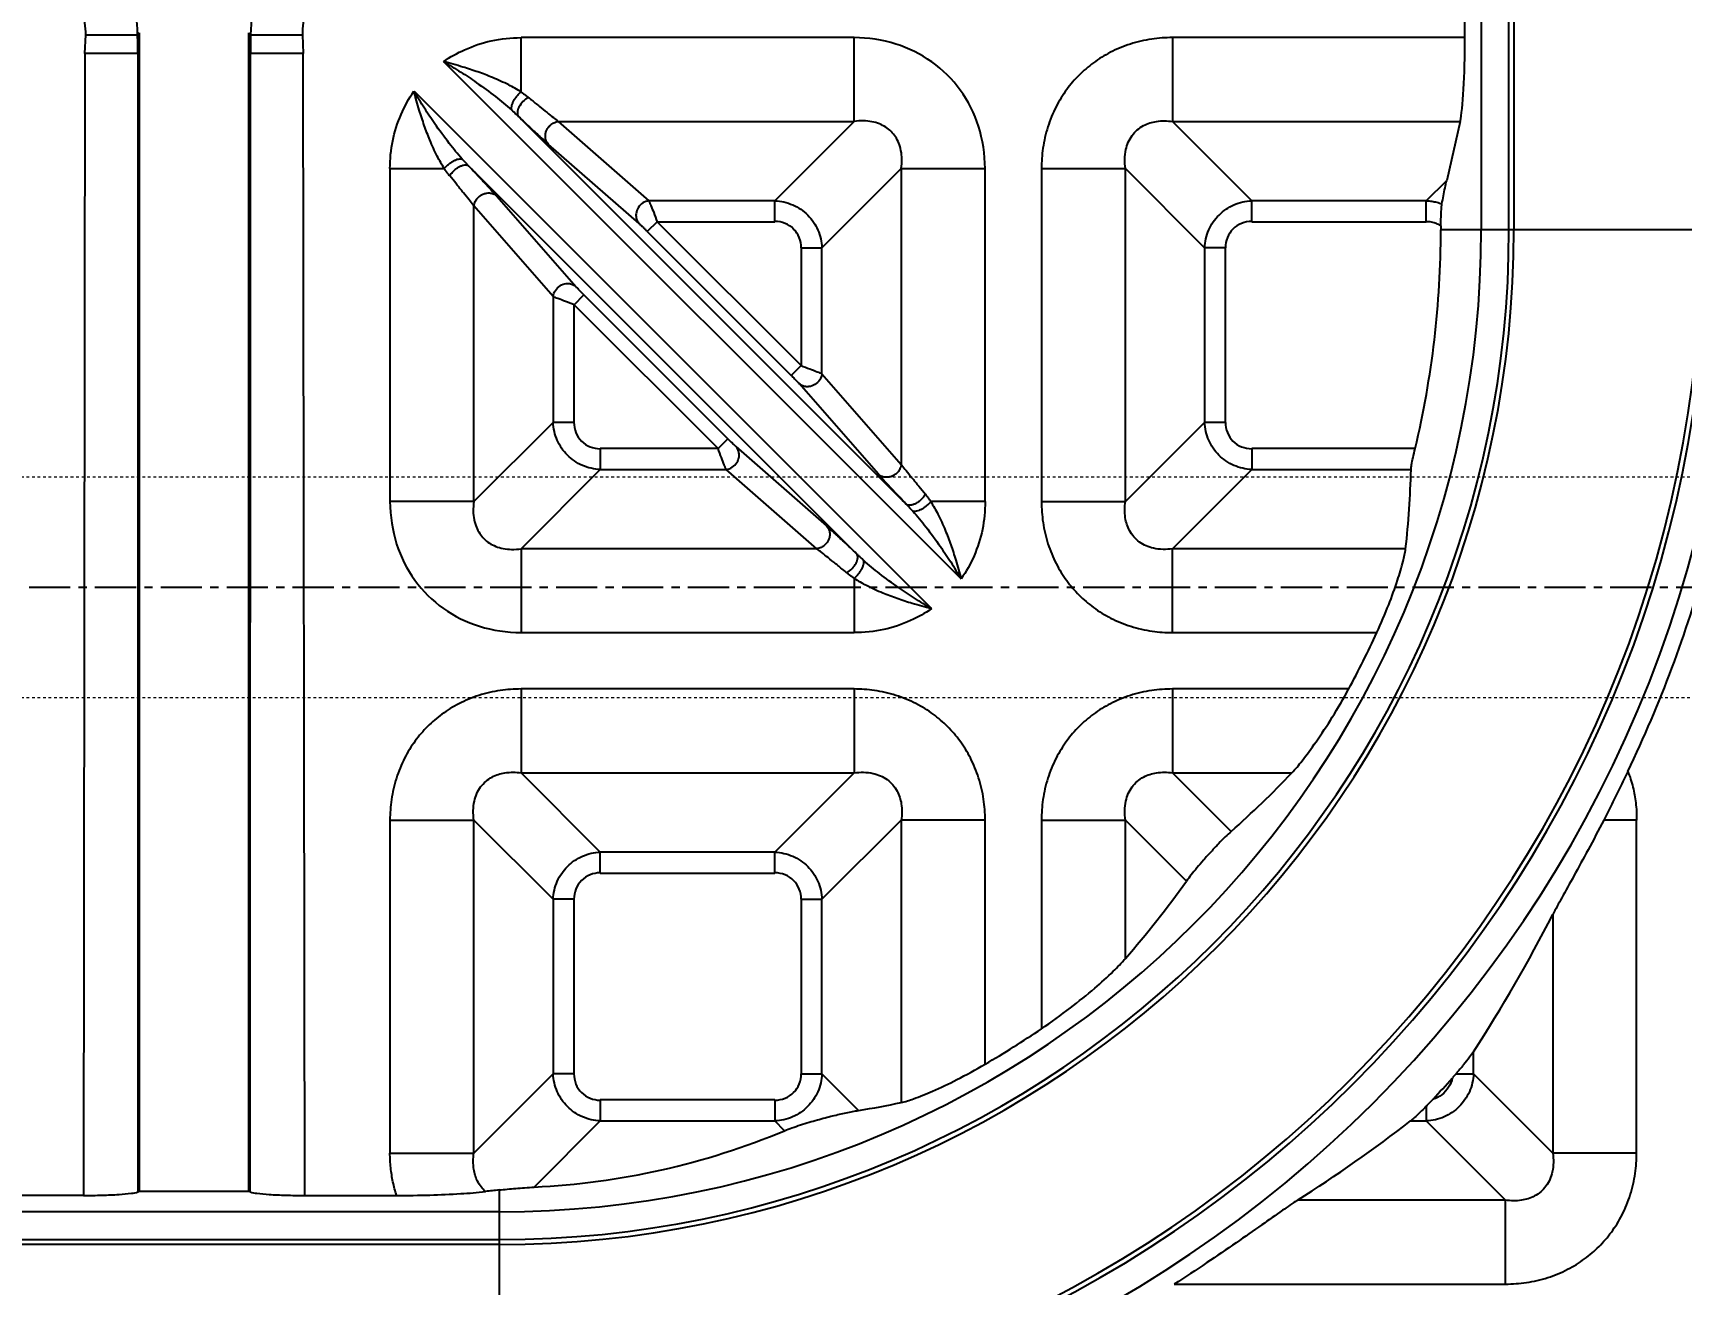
# Model space of a CAD drawing. Header units: millimetres. Extents: x 2588 to 3182, y 1243 to 1719.
# Drawn here: x 2833.5 to 2893.3, y 1441.9 to 1487.3 of the extents above; entities that cross this region are included whole.
import ezdxf

# ---------------------------------------------------------------- set-up
doc = ezdxf.new("R2010")
doc.units = ezdxf.units.MM
doc.linetypes.add('CENTER', pattern=[0.6, 0.375, -0.075, 0.075, -0.075])
doc.linetypes.add('HIDDEN', pattern=[0.2, 0.1, -0.1])
doc.layers.add('21', color=7, linetype='Continuous')
doc.layers.add('cool', color=153, linetype='HIDDEN', lineweight=9)
doc.styles.get("Standard").update_dxf_attribs({"font": 'arial.ttf'})
doc.dimstyles.get("Standard").update_dxf_attribs({"dimtxt": 0.18, "dimasz": 0.18, "dimexe": 0.18, "dimexo": 0.0625, "dimgap": 0.09, "dimtad": 0, "dimtih": 1, "dimtoh": 1, "dimzin": 0, "dimdsep": 46, "dimtxsty": 'Standard', "dimcen": 0.09, "dimadec": 0, "dimazin": 0, "dimtfac": 1, "dimtofl": 0, "dimtmove": 0, "dimatfit": 3, "dimfxl": 0, "dimtolj": 1, "dimtzin": 0, "dimarcsym": 0})

# ---------------------------------------------------------------- blocks, each defined once
blk = doc.blocks.new('*D39')
at = {"color": 4, "lineweight": -2, "transparency": 16777216}
blk.add_line((2833.383, 1335.879), (2833.383, 1325.714), dxfattribs=at)
at = {"layer": 'Defpoints', "color": 0, "transparency": 16777216}
for p in [(2833.383, 1489.21), (2833.383, 1335.879), (2833.383, 1325.714)]:
    blk.add_point(p, dxfattribs=at)
at = {"color": 6, "transparency": 16777216, "insert": (2833.383, 1319.229), "char_height": 5, "attachment_point": 5, "rotation": 90}
blk.add_mtext('\\A1;0.00', dxfattribs=at)
blk = doc.blocks.new('*D57')
at = {"color": 4, "lineweight": -2, "transparency": 16777216}
blk.add_line((2993.383, 1489.21), (3001.037, 1489.21), dxfattribs=at)
at = {"layer": 'Defpoints', "color": 0, "transparency": 16777216}
for p in [(2833.383, 1489.21), (2993.383, 1489.21), (3001.037, 1489.21)]:
    blk.add_point(p, dxfattribs=at)
at = {"color": 6, "transparency": 16777216, "insert": (3007.522, 1489.21), "char_height": 5, "attachment_point": 5}
blk.add_mtext('\\A1;0.00', dxfattribs=at)

msp = doc.modelspace()

# ---------------------------------------------------------------- linework, layer by layer
at = {"color": 6, "linetype": 'Continuous'}
for p, q in [((2886.049, 1508.311), (2886.049, 1480.171)), ((2887.054, 1480.171), (2887.054, 1508.311)), ((2887.232, 1508.311), (2887.232, 1480.171)), ((2885.454, 1487.139), (2885.454, 1490.229)), ((2835.432, 1486.563), (2835.46, 1487.245)), ((2835.46, 1487.245), (2837.341, 1487.245)), ((2837.403, 1487.307), (2837.341, 1487.245)), ((2837.403, 1487.307), (2837.403, 1445.311)), ((2841.372, 1445.311), (2841.372, 1487.307)), ((2841.372, 1487.307), (2841.434, 1487.245)), ((2841.434, 1487.245), (2843.315, 1487.245)), ((2843.315, 1487.245), (2843.343, 1486.563)), ((2851.24, 1485.171), (2851.24, 1487.139)), ((2863.313, 1487.139), (2851.24, 1487.139)), ((2863.313, 1484.098), (2863.313, 1487.139)), ((2885.454, 1487.139), (2874.858, 1487.139)), ((2874.858, 1487.139), (2874.858, 1484.098)), ((2835.432, 1486.563), (2835.376, 1445.159)), ((2837.345, 1486.563), (2835.432, 1486.563)), ((2837.345, 1486.563), (2837.355, 1445.29)), ((2841.42, 1445.29), (2841.43, 1486.563)), ((2843.343, 1486.563), (2841.43, 1486.563)), ((2843.399, 1445.159), (2843.343, 1486.563)), ((2867.192, 1467.511), (2848.435, 1486.269)), ((2847.361, 1485.192), (2866.118, 1466.435)), ((2865.204, 1470.225), (2851.149, 1484.28)), ((2852.592, 1484.098), (2863.313, 1484.098)), ((2852.592, 1484.098), (2855.877, 1481.225)), ((2860.44, 1481.225), (2863.313, 1484.098)), ((2874.858, 1484.098), (2885.283, 1484.098)), ((2874.858, 1484.098), (2877.731, 1481.225)), ((2885.283, 1484.098), (2884.795, 1481.964)), ((2855.522, 1480.395), (2852.237, 1483.268)), ((2846.489, 1482.388), (2846.489, 1470.316)), ((2846.489, 1482.388), (2848.458, 1482.388)), ((2849.349, 1482.479), (2863.404, 1468.424)), ((2865.023, 1482.388), (2862.15, 1479.515)), ((2865.023, 1482.388), (2868.064, 1482.388)), ((2865.023, 1482.388), (2865.023, 1471.667)), ((2868.064, 1470.316), (2868.064, 1482.388)), ((2870.107, 1482.388), (2873.148, 1482.388)), ((2870.107, 1482.388), (2870.107, 1470.316)), ((2873.148, 1470.316), (2873.148, 1482.388)), ((2876.021, 1479.515), (2873.148, 1482.388)), ((2884.057, 1481.225), (2884.795, 1481.964)), ((2849.53, 1470.316), (2849.53, 1481.037)), ((2852.403, 1477.751), (2849.53, 1481.037)), ((2850.36, 1481.392), (2853.233, 1478.107)), ((2860.44, 1481.225), (2855.877, 1481.225)), ((2860.44, 1480.465), (2860.44, 1481.225)), ((2884.057, 1481.225), (2877.731, 1481.225)), ((2877.731, 1480.472), (2877.731, 1481.225)), ((2884.057, 1480.465), (2884.057, 1481.225)), ((2856.172, 1480.465), (2855.817, 1480.11)), ((2856.172, 1480.465), (2860.44, 1480.465)), ((2856.172, 1480.465), (2861.39, 1475.247)), ((2877.731, 1480.465), (2884.057, 1480.465)), ((2855.817, 1480.11), (2861.035, 1474.892)), ((2884.584, 1480.318), (2884.584, 1480.171)), ((2895.898, 1480.171), (2884.584, 1480.171)), ((2861.39, 1479.515), (2861.39, 1475.247)), ((2861.397, 1479.515), (2862.15, 1479.515)), ((2862.15, 1474.952), (2862.15, 1479.515)), ((2876.781, 1479.515), (2876.021, 1479.515)), ((2876.021, 1479.515), (2876.021, 1473.189)), ((2876.781, 1473.189), (2876.781, 1479.515)), ((2852.403, 1477.751), (2852.403, 1473.189)), ((2853.163, 1477.456), (2853.518, 1477.811)), ((2853.163, 1473.189), (2853.163, 1477.456)), ((2858.381, 1472.239), (2853.163, 1477.456)), ((2858.736, 1472.594), (2853.518, 1477.811)), ((2861.39, 1475.247), (2861.035, 1474.892)), ((2864.193, 1471.312), (2861.32, 1474.597)), ((2862.15, 1474.952), (2865.023, 1471.667)), ((2849.53, 1470.316), (2852.403, 1473.189)), ((2853.156, 1473.189), (2852.403, 1473.189)), ((2873.148, 1470.316), (2876.021, 1473.189)), ((2876.773, 1473.189), (2876.021, 1473.189)), ((2858.381, 1472.239), (2854.113, 1472.239)), ((2854.113, 1472.239), (2854.113, 1471.478)), ((2858.381, 1472.239), (2858.736, 1472.594)), ((2859.031, 1472.309), (2862.316, 1469.436)), ((2883.65, 1472.239), (2877.731, 1472.239)), ((2877.731, 1472.239), (2877.731, 1471.478)), ((2854.113, 1471.478), (2851.24, 1468.605)), ((2854.113, 1471.478), (2858.676, 1471.478)), ((2861.961, 1468.605), (2858.676, 1471.478)), ((2877.731, 1471.478), (2874.858, 1468.605)), ((2877.731, 1471.478), (2883.503, 1471.478)), ((2849.53, 1470.316), (2846.489, 1470.316)), ((2868.064, 1470.316), (2866.095, 1470.316)), ((2870.107, 1470.316), (2873.148, 1470.316)), ((2861.961, 1468.605), (2851.24, 1468.605)), ((2851.24, 1468.605), (2851.24, 1465.565)), ((2883.308, 1468.605), (2874.858, 1468.605)), ((2874.858, 1465.565), (2874.858, 1468.605)), ((2863.313, 1467.533), (2863.313, 1465.565)), ((2851.24, 1465.565), (2863.313, 1465.565)), ((2874.858, 1465.565), (2882.262, 1465.565)), ((2863.313, 1463.522), (2851.24, 1463.522)), ((2851.24, 1463.522), (2851.24, 1460.481)), ((2863.313, 1463.522), (2863.313, 1460.481)), ((2881.242, 1463.522), (2874.858, 1463.522)), ((2874.858, 1463.522), (2874.858, 1460.481)), ((2851.24, 1460.481), (2863.313, 1460.481)), ((2851.24, 1460.481), (2854.113, 1457.608)), ((2860.44, 1457.608), (2863.313, 1460.481)), ((2874.858, 1460.481), (2879.186, 1460.481)), ((2874.858, 1460.481), (2876.983, 1458.356)), ((2846.489, 1458.77), (2849.53, 1458.77)), ((2846.489, 1458.77), (2846.489, 1446.698)), ((2849.53, 1446.698), (2849.53, 1458.77)), ((2852.403, 1455.897), (2849.53, 1458.77)), ((2865.023, 1458.77), (2862.15, 1455.897)), ((2868.064, 1458.77), (2865.023, 1458.77)), ((2865.023, 1458.77), (2865.023, 1448.528)), ((2868.064, 1449.917), (2868.064, 1458.77)), ((2870.107, 1458.77), (2873.148, 1458.77)), ((2870.107, 1458.77), (2870.107, 1451.203)), ((2875.364, 1456.554), (2873.148, 1458.77)), ((2873.148, 1453.744), (2873.148, 1458.77)), ((2891.681, 1458.77), (2890.49, 1458.77)), ((2891.681, 1446.698), (2891.681, 1458.77)), ((2860.44, 1457.608), (2854.113, 1457.608)), ((2854.113, 1456.855), (2854.113, 1457.608)), ((2860.44, 1456.848), (2860.44, 1457.608)), ((2854.113, 1456.848), (2860.44, 1456.848)), ((2853.163, 1455.897), (2852.403, 1455.897)), ((2852.403, 1455.897), (2852.403, 1449.571)), ((2853.163, 1449.571), (2853.163, 1455.897)), ((2861.39, 1455.897), (2861.39, 1449.571)), ((2861.397, 1455.897), (2862.15, 1455.897)), ((2862.15, 1449.571), (2862.15, 1455.897)), ((2888.641, 1455.34), (2888.641, 1446.698)), ((2885.768, 1449.571), (2885.768, 1450.371)), ((2849.53, 1446.698), (2852.403, 1449.571)), ((2853.156, 1449.571), (2852.403, 1449.571)), ((2861.39, 1449.571), (2862.15, 1449.571)), ((2862.15, 1449.571), (2863.479, 1448.242)), ((2885.133, 1449.571), (2885.768, 1449.571)), ((2885.768, 1449.571), (2888.641, 1446.698)), ((2860.44, 1448.621), (2854.113, 1448.621)), ((2854.113, 1448.621), (2854.113, 1447.861)), ((2860.44, 1448.614), (2860.44, 1447.861)), ((2884.057, 1448.392), (2884.057, 1447.861)), ((2854.113, 1447.861), (2851.714, 1445.462)), ((2854.113, 1447.861), (2860.44, 1447.861)), ((2860.794, 1447.507), (2860.44, 1447.861)), ((2883.488, 1447.861), (2884.057, 1447.861)), ((2886.93, 1444.988), (2884.057, 1447.861)), ((2846.489, 1446.698), (2849.53, 1446.698)), ((2891.681, 1446.698), (2888.641, 1446.698)), ((2837.355, 1445.29), (2837.403, 1445.311)), ((2837.403, 1445.311), (2841.372, 1445.311)), ((2841.42, 1445.29), (2841.372, 1445.311)), ((2850.443, 1445.357), (2850.443, 1434.744)), ((2835.376, 1445.159), (2832.048, 1445.159)), ((2843.399, 1445.159), (2846.727, 1445.159)), ((2886.93, 1444.988), (2879.387, 1444.988)), ((2886.93, 1441.947), (2886.93, 1444.988)), ((2850.443, 1444.565), (2806.223, 1444.565)), ((2806.223, 1443.559), (2850.443, 1443.559)), ((2850.443, 1443.381), (2806.223, 1443.381)), ((2874.918, 1441.947), (2886.93, 1441.947))]:
    msp.add_line(p, q, dxfattribs=at)
for points in [[(2851.157, 1484.272), (2851.779, 1483.683), (2852.229, 1483.273)], [(2850.355, 1481.399), (2849.944, 1481.85), (2849.357, 1482.471)], [(2864.198, 1471.304), (2864.609, 1470.854), (2865.196, 1470.232)], [(2863.396, 1468.432), (2862.774, 1469.02), (2862.324, 1469.431)]]:
    msp.add_lwpolyline(points, dxfattribs=at)
for centre, radius, start, end in [((2839.388, 1494.241), 86.814, 316.84438, 88.8719), ((2839.388, 1494.241), 85.826, 320.71572, 88.869), ((2832.33, 1487.192), 5.011, 0.60813, 35.66745), ((2846.449, 1487.191), 5.015, 144.34952, 179.37858), ((2850.443, 1480.171), 44.794, 270, 359.99999), ((2850.443, 1480.171), 43.789, 270, 0), ((2850.443, 1480.171), 43.61, 270, 0), ((2850.443, 1480.171), 36.79, 270, 0), ((2850.443, 1480.171), 36.611, 270, 0), ((2850.443, 1480.171), 35.606, 270, 0), ((2850.443, 1480.171), 34.141, 346.56525, 0), ((2850.443, 1480.171), 45.389, 334.36555, 344.64898), ((2850.443, 1480.171), 35.011, 331.60577, 335.34288), ((2841.842, 1480.72), 41.324, 319.24806, 324.21137), ((2839.308, 1480.545), 55.398, 326.99759, 332.93724), ((2850.443, 1480.171), 35.011, 300.21869, 304.17), ((2850.443, 1480.171), 46.259, 317.04664, 318.32688), ((2852.645, 1423.597), 21.871, 95.78001, 97.07354)]:
    msp.add_arc(centre, radius, start, end, dxfattribs=at)
for centre, major_axis, ratio, start_param, end_param in [((2885.201, 1487.139), (0, 3.216), 0.078702, -2.809979, -1.570796), ((2850.443, 1472.406), (0, 33.972), 0.973528, -1.682907, -1.598107), ((2850.443, 1489.659), (0, 41.51), 0.973528, -2.42508, -2.350279), ((2858.041, 1480.171), (33.245, 0), 0.973528, -1.406478, -1.359208), ((2850.443, 1493.098), (0, 56.556), 0.973528, -2.588042, -2.497865), ((2850.443, 1473.708), (0, 28.276), 0.973528, -3.095375, -2.756089)]:
    msp.add_ellipse(centre, major_axis=major_axis, ratio=ratio, start_param=start_param, end_param=end_param, dxfattribs=at)
for points, knots in [([(2835.46, 1487.245), (2835.46, 1487.531), (2835.382, 1488.102), (2835.034, 1488.896), (2834.472, 1489.569), (2833.978, 1489.895), (2833.711, 1490.02)], [0, 0, 0, 0, 0.24789, 0.49413, 0.743741, 1, 1, 1, 1]), ([(2837.346, 1486.563), (2837.344, 1486.639), (2837.343, 1486.79), (2837.344, 1487.018), (2837.342, 1487.17), (2837.341, 1487.245)], [0, 0, 0, 0, 0.333356, 0.666676, 1, 1, 1, 1]), ([(2841.434, 1487.245), (2841.433, 1487.17), (2841.431, 1487.018), (2841.433, 1486.79), (2841.431, 1486.639), (2841.429, 1486.563)], [0, 0, 0, 0, 0.333324, 0.666644, 1, 1, 1, 1]), ([(2848.436, 1486.268), (2848.667, 1486.441), (2849.228, 1486.743), (2850.171, 1487.07), (2850.879, 1487.136), (2851.24, 1487.139)], [0, 0, 0, 0, 0.291425, 0.63573, 1, 1, 1, 1]), ([(2868.064, 1482.388), (2868.054, 1482.907), (2867.912, 1483.921), (2867.23, 1485.279), (2866.175, 1486.324), (2864.824, 1486.991), (2863.823, 1487.131), (2863.313, 1487.139)], [0, 0, 0, 0, 0.208483, 0.404843, 0.600094, 0.795029, 1, 1, 1, 1]), ([(2874.858, 1487.139), (2874.605, 1487.139), (2874.087, 1487.102), (2873.326, 1486.926), (2872.615, 1486.633), (2871.991, 1486.247), (2871.458, 1485.79), (2870.998, 1485.255), (2870.61, 1484.625), (2870.316, 1483.908), (2870.143, 1483.149), (2870.107, 1482.635), (2870.107, 1482.388)], [0, 0, 0, 0, 0.101243, 0.207278, 0.311362, 0.408018, 0.499665, 0.591828, 0.689541, 0.794718, 0.900878, 1, 1, 1, 1]), ([(2848.435, 1486.269), (2848.643, 1486.145), (2849.048, 1485.901), (2849.676, 1485.477), (2850.294, 1485.025), (2850.708, 1484.684), (2850.894, 1484.517)], [0, 0, 0, 0, 0.240379, 0.468716, 0.751405, 1, 1, 1, 1]), ([(2851.24, 1485.171), (2851.096, 1485.262), (2850.755, 1485.449), (2850.232, 1485.688), (2849.674, 1485.898), (2849.086, 1486.09), (2848.669, 1486.204), (2848.436, 1486.268)], [0, 0, 0, 0, 0.169579, 0.385513, 0.570662, 0.760652, 1, 1, 1, 1]), ([(2846.489, 1482.388), (2846.489, 1482.727), (2846.549, 1483.401), (2846.859, 1484.351), (2847.174, 1484.931), (2847.36, 1485.194)], [0, 0, 0, 0, 0.341069, 0.675494, 1, 1, 1, 1]), ([(2848.458, 1482.388), (2848.37, 1482.536), (2848.174, 1482.872), (2847.94, 1483.4), (2847.728, 1483.959), (2847.538, 1484.549), (2847.415, 1484.962), (2847.36, 1485.194)], [0, 0, 0, 0, 0.171008, 0.385327, 0.572529, 0.764331, 1, 1, 1, 1]), ([(2849.112, 1482.734), (2848.947, 1482.918), (2848.602, 1483.337), (2848.149, 1483.956), (2847.724, 1484.587), (2847.484, 1484.985), (2847.361, 1485.192)], [0, 0, 0, 0, 0.245221, 0.538417, 0.761306, 1, 1, 1, 1]), ([(2851.24, 1485.171), (2851.201, 1485.139), (2851.148, 1485.09), (2851.086, 1485.02), (2851.048, 1484.972), (2851.02, 1484.932), (2850.999, 1484.901), (2850.985, 1484.878), (2850.972, 1484.855), (2850.955, 1484.824), (2850.935, 1484.784), (2850.915, 1484.735), (2850.894, 1484.671), (2850.88, 1484.598), (2850.886, 1484.54), (2850.894, 1484.517)], [0, 0, 0, 0, 0.196921, 0.28006, 0.360021, 0.435509, 0.471288, 0.505654, 0.539564, 0.573925, 0.643392, 0.71269, 0.780241, 0.903469, 1, 1, 1, 1]), ([(2851.505, 1484.973), (2851.432, 1484.932), (2851.301, 1484.825), (2851.162, 1484.633), (2851.091, 1484.443), (2851.117, 1484.316), (2851.149, 1484.28)], [0, 0, 0, 0, 0.293765, 0.588933, 0.828753, 1, 1, 1, 1]), ([(2851.24, 1485.171), (2851.272, 1485.149), (2851.333, 1485.105), (2851.422, 1485.04), (2851.478, 1484.995), (2851.505, 1484.973)], [0, 0, 0, 0, 0.34965, 0.683027, 1, 1, 1, 1]), ([(2851.505, 1484.973), (2851.537, 1484.946), (2851.672, 1484.835), (2851.897, 1484.65), (2852.167, 1484.432), (2852.394, 1484.251), (2852.531, 1484.144), (2852.592, 1484.098)], [0, 0, 0, 0, 0.090627, 0.375207, 0.627086, 0.836376, 1, 1, 1, 1]), ([(2851.149, 1484.28), (2851.125, 1484.303), (2851.042, 1484.383), (2850.956, 1484.462), (2850.894, 1484.517)], [0, 0, 0, 0, 0.288777, 1, 1, 1, 1]), ([(2851.149, 1484.28), (2851.299, 1484.136), (2851.572, 1483.877), (2851.934, 1483.539), (2852.147, 1483.346), (2852.237, 1483.268)], [0, 0, 0, 0, 0.419413, 0.759893, 1, 1, 1, 1]), ([(2852.124, 1483.623), (2852.126, 1483.635), (2852.13, 1483.665), (2852.142, 1483.714), (2852.162, 1483.769), (2852.188, 1483.821), (2852.233, 1483.892), (2852.309, 1483.976), (2852.434, 1484.06), (2852.536, 1484.092), (2852.592, 1484.098)], [0, 0, 0, 0, 0.04782, 0.131309, 0.210553, 0.290447, 0.376024, 0.562131, 0.76253, 1, 1, 1, 1]), ([(2865.023, 1482.388), (2865.04, 1482.502), (2865.055, 1482.722), (2865.024, 1483.035), (2864.943, 1483.31), (2864.821, 1483.545), (2864.66, 1483.741), (2864.462, 1483.901), (2864.228, 1484.022), (2863.954, 1484.1), (2863.643, 1484.13), (2863.426, 1484.115), (2863.313, 1484.098)], [0, 0, 0, 0, 0.119678, 0.228044, 0.32566, 0.415442, 0.501402, 0.58749, 0.677275, 0.774245, 0.88138, 1, 1, 1, 1]), ([(2873.148, 1482.388), (2873.115, 1482.615), (2873.114, 1483.043), (2873.356, 1483.61), (2873.775, 1483.97), (2874.301, 1484.134), (2874.666, 1484.126), (2874.858, 1484.098)], [0, 0, 0, 0, 0.240023, 0.434942, 0.625381, 0.79741, 1, 1, 1, 1]), ([(2852.237, 1483.268), (2852.2, 1483.306), (2852.147, 1483.39), (2852.119, 1483.517), (2852.121, 1483.593), (2852.124, 1483.623)], [0, 0, 0, 0, 0.41078, 0.758185, 1, 1, 1, 1]), ([(2848.458, 1482.388), (2848.477, 1482.412), (2848.525, 1482.467), (2848.608, 1482.544), (2848.688, 1482.604), (2848.751, 1482.644), (2848.796, 1482.669), (2848.84, 1482.691), (2848.9, 1482.717), (2848.972, 1482.739), (2849.05, 1482.748), (2849.095, 1482.74), (2849.112, 1482.734)], [0, 0, 0, 0, 0.119509, 0.282783, 0.437417, 0.508341, 0.573974, 0.637279, 0.70078, 0.823365, 0.931842, 1, 1, 1, 1]), ([(2848.655, 1482.124), (2848.633, 1482.151), (2848.589, 1482.207), (2848.523, 1482.295), (2848.48, 1482.356), (2848.458, 1482.388)], [0, 0, 0, 0, 0.316712, 0.650106, 1, 1, 1, 1]), ([(2848.655, 1482.124), (2848.683, 1482.173), (2848.746, 1482.258), (2848.852, 1482.361), (2848.942, 1482.426), (2849.012, 1482.464), (2849.059, 1482.486), (2849.106, 1482.503), (2849.167, 1482.519), (2849.243, 1482.526), (2849.312, 1482.508), (2849.342, 1482.485), (2849.349, 1482.479)], [0, 0, 0, 0, 0.198286, 0.367556, 0.519436, 0.586046, 0.645884, 0.702664, 0.759409, 0.868419, 0.967422, 1, 1, 1, 1]), ([(2849.112, 1482.734), (2849.131, 1482.712), (2849.209, 1482.626), (2849.288, 1482.541), (2849.349, 1482.479)], [0, 0, 0, 0, 0.25346, 1, 1, 1, 1]), ([(2850.36, 1481.392), (2850.278, 1481.485), (2850.085, 1481.699), (2849.747, 1482.061), (2849.492, 1482.33), (2849.349, 1482.479)], [0, 0, 0, 0, 0.250948, 0.582714, 1, 1, 1, 1]), ([(2849.53, 1481.037), (2849.522, 1481.047), (2849.465, 1481.122), (2849.341, 1481.281), (2849.138, 1481.535), (2848.904, 1481.823), (2848.736, 1482.026), (2848.655, 1482.124)], [0, 0, 0, 0, 0.027763, 0.201998, 0.433681, 0.727611, 1, 1, 1, 1]), ([(2884.623, 1481.117), (2884.641, 1481.214), (2884.677, 1481.406), (2884.734, 1481.688), (2884.775, 1481.873), (2884.795, 1481.964)], [0, 0, 0, 0, 0.342113, 0.678863, 1, 1, 1, 1]), ([(2849.53, 1481.037), (2849.537, 1481.093), (2849.568, 1481.195), (2849.652, 1481.319), (2849.736, 1481.396), (2849.807, 1481.44), (2849.86, 1481.466), (2849.914, 1481.486), (2849.963, 1481.498), (2849.994, 1481.503), (2850.005, 1481.504)], [0, 0, 0, 0, 0.237468, 0.437867, 0.623974, 0.709551, 0.789445, 0.868689, 0.952179, 1, 1, 1, 1]), ([(2850.005, 1481.504), (2850.036, 1481.508), (2850.112, 1481.51), (2850.238, 1481.482), (2850.322, 1481.428), (2850.36, 1481.392)], [0, 0, 0, 0, 0.241813, 0.589218, 1, 1, 1, 1]), ([(2855.877, 1481.225), (2855.799, 1481.216), (2855.646, 1481.157), (2855.475, 1480.983), (2855.419, 1480.829), (2855.409, 1480.75)], [0, 0, 0, 0, 0.329593, 0.667345, 1, 1, 1, 1]), ([(2855.877, 1481.225), (2855.905, 1481.171), (2855.96, 1481.025), (2856.058, 1480.772), (2856.13, 1480.574), (2856.172, 1480.465)], [0, 0, 0, 0, 0.226075, 0.571412, 1, 1, 1, 1]), ([(2860.44, 1481.225), (2860.662, 1481.216), (2861.104, 1481.113), (2861.661, 1480.733), (2862.039, 1480.176), (2862.141, 1479.736), (2862.15, 1479.515)], [0, 0, 0, 0, 0.252536, 0.500941, 0.748907, 1, 1, 1, 1]), ([(2876.021, 1479.515), (2876.03, 1479.737), (2876.132, 1480.179), (2876.513, 1480.736), (2877.07, 1481.114), (2877.51, 1481.216), (2877.731, 1481.225)], [0, 0, 0, 0, 0.252538, 0.500943, 0.748908, 1, 1, 1, 1]), ([(2884.057, 1481.225), (2884.122, 1481.223), (2884.252, 1481.211), (2884.441, 1481.172), (2884.563, 1481.132), (2884.622, 1481.109)], [0, 0, 0, 0, 0.338324, 0.671827, 1, 1, 1, 1]), ([(2884.584, 1480.318), (2884.585, 1480.424), (2884.588, 1480.62), (2884.601, 1480.887), (2884.614, 1481.047), (2884.623, 1481.117)], [0, 0, 0, 0, 0.398428, 0.735576, 1, 1, 1, 1]), ([(2855.409, 1480.75), (2855.404, 1480.707), (2855.406, 1480.619), (2855.444, 1480.495), (2855.493, 1480.425), (2855.522, 1480.395)], [0, 0, 0, 0, 0.343778, 0.675995, 1, 1, 1, 1]), ([(2884.584, 1480.314), (2884.533, 1480.347), (2884.424, 1480.403), (2884.245, 1480.454), (2884.121, 1480.465), (2884.057, 1480.465)], [0, 0, 0, 0, 0.327677, 0.656966, 1, 1, 1, 1]), ([(2855.522, 1480.395), (2855.533, 1480.385), (2855.56, 1480.361), (2855.607, 1480.316), (2855.667, 1480.259), (2855.738, 1480.188), (2855.79, 1480.137), (2855.817, 1480.11)], [0, 0, 0, 0, 0.109904, 0.267515, 0.471188, 0.717507, 1, 1, 1, 1]), ([(2852.403, 1477.751), (2852.412, 1477.829), (2852.471, 1477.985), (2852.646, 1478.155), (2852.801, 1478.211), (2852.877, 1478.22)], [0, 0, 0, 0, 0.329742, 0.675075, 1, 1, 1, 1]), ([(2852.877, 1478.22), (2852.92, 1478.225), (2853.008, 1478.224), (2853.132, 1478.185), (2853.203, 1478.136), (2853.233, 1478.107)], [0, 0, 0, 0, 0.337179, 0.674328, 1, 1, 1, 1]), ([(2853.518, 1477.811), (2853.477, 1477.853), (2853.403, 1477.928), (2853.308, 1478.026), (2853.254, 1478.083), (2853.233, 1478.107)], [0, 0, 0, 0, 0.428927, 0.767307, 1, 1, 1, 1]), ([(2853.163, 1477.456), (2853.059, 1477.498), (2852.861, 1477.568), (2852.608, 1477.667), (2852.458, 1477.723), (2852.403, 1477.751)], [0, 0, 0, 0, 0.41282, 0.772744, 1, 1, 1, 1]), ([(2861.39, 1475.247), (2861.494, 1475.206), (2861.692, 1475.135), (2861.945, 1475.037), (2862.095, 1474.98), (2862.15, 1474.952)], [0, 0, 0, 0, 0.41282, 0.772744, 1, 1, 1, 1]), ([(2861.035, 1474.892), (2861.076, 1474.851), (2861.15, 1474.776), (2861.245, 1474.678), (2861.299, 1474.621), (2861.32, 1474.597)], [0, 0, 0, 0, 0.428927, 0.767307, 1, 1, 1, 1]), ([(2861.676, 1474.484), (2861.633, 1474.479), (2861.545, 1474.48), (2861.421, 1474.519), (2861.35, 1474.568), (2861.32, 1474.597)], [0, 0, 0, 0, 0.337224, 0.674216, 1, 1, 1, 1]), ([(2862.15, 1474.952), (2862.141, 1474.875), (2862.082, 1474.719), (2861.907, 1474.549), (2861.752, 1474.493), (2861.676, 1474.484)], [0, 0, 0, 0, 0.329824, 0.675242, 1, 1, 1, 1]), ([(2854.113, 1471.478), (2853.891, 1471.488), (2853.45, 1471.59), (2852.892, 1471.97), (2852.514, 1472.528), (2852.412, 1472.968), (2852.403, 1473.189)], [0, 0, 0, 0, 0.252536, 0.500942, 0.748907, 1, 1, 1, 1]), ([(2877.731, 1471.478), (2877.509, 1471.488), (2877.067, 1471.59), (2876.51, 1471.97), (2876.132, 1472.528), (2876.03, 1472.968), (2876.021, 1473.189)], [0, 0, 0, 0, 0.252533, 0.50094, 0.748906, 1, 1, 1, 1]), ([(2858.676, 1471.478), (2858.648, 1471.533), (2858.594, 1471.679), (2858.495, 1471.932), (2858.424, 1472.13), (2858.381, 1472.239)], [0, 0, 0, 0, 0.226075, 0.571412, 1, 1, 1, 1]), ([(2859.031, 1472.309), (2859.02, 1472.318), (2858.993, 1472.343), (2858.946, 1472.387), (2858.886, 1472.445), (2858.815, 1472.515), (2858.764, 1472.566), (2858.736, 1472.594)], [0, 0, 0, 0, 0.109904, 0.267515, 0.471188, 0.717507, 1, 1, 1, 1]), ([(2859.144, 1471.953), (2859.149, 1471.997), (2859.148, 1472.085), (2859.109, 1472.209), (2859.06, 1472.279), (2859.031, 1472.309)], [0, 0, 0, 0, 0.343778, 0.675995, 1, 1, 1, 1]), ([(2883.503, 1471.478), (2883.504, 1471.534), (2883.529, 1471.679), (2883.578, 1471.932), (2883.624, 1472.13), (2883.65, 1472.239)], [0, 0, 0, 0, 0.216395, 0.566924, 1, 1, 1, 1]), ([(2858.676, 1471.478), (2858.754, 1471.488), (2858.907, 1471.547), (2859.078, 1471.72), (2859.135, 1471.875), (2859.144, 1471.953)], [0, 0, 0, 0, 0.329593, 0.667345, 1, 1, 1, 1]), ([(2865.023, 1471.667), (2865.016, 1471.611), (2864.985, 1471.509), (2864.901, 1471.384), (2864.817, 1471.308), (2864.746, 1471.263), (2864.693, 1471.238), (2864.639, 1471.218), (2864.59, 1471.206), (2864.559, 1471.201), (2864.548, 1471.2)], [0, 0, 0, 0, 0.237468, 0.437867, 0.623974, 0.709551, 0.789445, 0.868689, 0.952179, 1, 1, 1, 1]), ([(2865.023, 1471.667), (2865.031, 1471.657), (2865.088, 1471.582), (2865.212, 1471.423), (2865.415, 1471.169), (2865.649, 1470.881), (2865.817, 1470.677), (2865.898, 1470.58)], [0, 0, 0, 0, 0.027763, 0.201998, 0.433681, 0.727611, 1, 1, 1, 1]), ([(2864.193, 1471.312), (2864.275, 1471.219), (2864.468, 1471.005), (2864.806, 1470.643), (2865.061, 1470.374), (2865.204, 1470.225)], [0, 0, 0, 0, 0.250948, 0.582714, 1, 1, 1, 1]), ([(2864.548, 1471.2), (2864.517, 1471.196), (2864.441, 1471.194), (2864.315, 1471.222), (2864.231, 1471.276), (2864.193, 1471.312)], [0, 0, 0, 0, 0.241813, 0.589218, 1, 1, 1, 1]), ([(2846.489, 1470.316), (2846.499, 1469.797), (2846.641, 1468.782), (2847.323, 1467.425), (2848.378, 1466.38), (2849.729, 1465.713), (2850.731, 1465.573), (2851.24, 1465.565)], [0, 0, 0, 0, 0.208483, 0.404843, 0.600094, 0.795029, 1, 1, 1, 1]), ([(2849.53, 1470.316), (2849.513, 1470.202), (2849.498, 1469.982), (2849.529, 1469.668), (2849.61, 1469.393), (2849.732, 1469.159), (2849.893, 1468.962), (2850.091, 1468.803), (2850.326, 1468.682), (2850.599, 1468.604), (2850.91, 1468.573), (2851.128, 1468.589), (2851.24, 1468.605)], [0, 0, 0, 0, 0.119678, 0.228045, 0.325661, 0.415443, 0.501403, 0.58749, 0.677276, 0.774245, 0.881381, 1, 1, 1, 1]), ([(2865.898, 1470.58), (2865.87, 1470.531), (2865.807, 1470.446), (2865.701, 1470.343), (2865.611, 1470.278), (2865.541, 1470.239), (2865.494, 1470.218), (2865.448, 1470.201), (2865.386, 1470.185), (2865.31, 1470.178), (2865.242, 1470.196), (2865.211, 1470.219), (2865.204, 1470.225)], [0, 0, 0, 0, 0.198286, 0.367556, 0.519436, 0.586046, 0.645884, 0.702664, 0.759409, 0.868419, 0.967422, 1, 1, 1, 1]), ([(2866.095, 1470.316), (2866.076, 1470.292), (2866.028, 1470.237), (2865.945, 1470.16), (2865.865, 1470.1), (2865.802, 1470.06), (2865.757, 1470.034), (2865.713, 1470.012), (2865.654, 1469.987), (2865.581, 1469.964), (2865.504, 1469.956), (2865.458, 1469.963), (2865.441, 1469.97)], [0, 0, 0, 0, 0.119509, 0.282783, 0.437417, 0.508341, 0.573974, 0.637279, 0.70078, 0.823365, 0.931842, 1, 1, 1, 1]), ([(2865.898, 1470.58), (2865.92, 1470.553), (2865.964, 1470.497), (2866.03, 1470.409), (2866.073, 1470.347), (2866.095, 1470.316)], [0, 0, 0, 0, 0.316712, 0.650106, 1, 1, 1, 1]), ([(2866.095, 1470.316), (2866.183, 1470.167), (2866.379, 1469.832), (2866.613, 1469.303), (2866.825, 1468.744), (2867.015, 1468.155), (2867.138, 1467.741), (2867.193, 1467.51)], [0, 0, 0, 0, 0.171008, 0.385327, 0.572529, 0.764331, 1, 1, 1, 1]), ([(2868.064, 1470.316), (2868.064, 1469.977), (2868.004, 1469.303), (2867.694, 1468.353), (2867.379, 1467.773), (2867.193, 1467.51)], [0, 0, 0, 0, 0.341069, 0.675494, 1, 1, 1, 1]), ([(2870.107, 1470.316), (2870.107, 1470.063), (2870.144, 1469.545), (2870.32, 1468.784), (2870.613, 1468.073), (2870.998, 1467.449), (2871.456, 1466.915), (2871.991, 1466.456), (2872.621, 1466.067), (2873.338, 1465.774), (2874.097, 1465.601), (2874.611, 1465.565), (2874.858, 1465.565)], [0, 0, 0, 0, 0.101243, 0.207279, 0.311365, 0.408022, 0.499669, 0.591831, 0.689542, 0.794718, 0.900879, 1, 1, 1, 1]), ([(2874.858, 1468.605), (2874.63, 1468.573), (2874.203, 1468.572), (2873.636, 1468.813), (2873.276, 1469.233), (2873.112, 1469.759), (2873.12, 1470.124), (2873.148, 1470.316)], [0, 0, 0, 0, 0.240014, 0.434934, 0.625374, 0.797409, 1, 1, 1, 1]), ([(2865.441, 1469.97), (2865.422, 1469.992), (2865.344, 1470.078), (2865.265, 1470.163), (2865.204, 1470.225)], [0, 0, 0, 0, 0.25346, 1, 1, 1, 1]), ([(2865.441, 1469.97), (2865.606, 1469.785), (2865.951, 1469.366), (2866.404, 1468.748), (2866.829, 1468.117), (2867.069, 1467.718), (2867.192, 1467.511)], [0, 0, 0, 0, 0.245221, 0.538417, 0.761306, 1, 1, 1, 1]), ([(2862.316, 1469.436), (2862.353, 1469.398), (2862.406, 1469.313), (2862.434, 1469.187), (2862.432, 1469.111), (2862.429, 1469.081)], [0, 0, 0, 0, 0.41078, 0.758185, 1, 1, 1, 1]), ([(2863.404, 1468.424), (2863.254, 1468.568), (2862.981, 1468.827), (2862.619, 1469.164), (2862.406, 1469.357), (2862.316, 1469.436)], [0, 0, 0, 0, 0.419413, 0.759893, 1, 1, 1, 1]), ([(2862.429, 1469.081), (2862.427, 1469.069), (2862.423, 1469.038), (2862.411, 1468.989), (2862.391, 1468.935), (2862.365, 1468.883), (2862.32, 1468.812), (2862.244, 1468.727), (2862.119, 1468.644), (2862.017, 1468.612), (2861.961, 1468.605)], [0, 0, 0, 0, 0.04782, 0.131309, 0.210553, 0.290447, 0.376024, 0.562131, 0.76253, 1, 1, 1, 1]), ([(2863.049, 1467.731), (2863.016, 1467.758), (2862.882, 1467.869), (2862.656, 1468.054), (2862.387, 1468.272), (2862.159, 1468.453), (2862.022, 1468.559), (2861.961, 1468.605)], [0, 0, 0, 0, 0.090627, 0.375207, 0.627086, 0.836376, 1, 1, 1, 1]), ([(2882.262, 1465.565), (2882.415, 1465.898), (2882.682, 1466.524), (2882.999, 1467.391), (2883.201, 1468.069), (2883.291, 1468.454), (2883.308, 1468.605)], [0, 0, 0, 0, 0.340978, 0.633746, 0.858174, 1, 1, 1, 1]), ([(2863.049, 1467.731), (2863.121, 1467.772), (2863.252, 1467.879), (2863.391, 1468.07), (2863.462, 1468.261), (2863.436, 1468.388), (2863.404, 1468.424)], [0, 0, 0, 0, 0.293765, 0.588933, 0.828753, 1, 1, 1, 1]), ([(2863.313, 1467.533), (2863.353, 1467.564), (2863.406, 1467.614), (2863.467, 1467.683), (2863.505, 1467.732), (2863.534, 1467.772), (2863.554, 1467.803), (2863.568, 1467.826), (2863.581, 1467.849), (2863.598, 1467.88), (2863.618, 1467.92), (2863.639, 1467.969), (2863.659, 1468.033), (2863.673, 1468.106), (2863.668, 1468.164), (2863.659, 1468.187)], [0, 0, 0, 0, 0.196921, 0.28006, 0.360021, 0.435509, 0.471288, 0.505654, 0.539564, 0.573925, 0.643392, 0.71269, 0.780241, 0.903469, 1, 1, 1, 1]), ([(2863.404, 1468.424), (2863.428, 1468.401), (2863.511, 1468.32), (2863.597, 1468.242), (2863.659, 1468.187)], [0, 0, 0, 0, 0.288777, 1, 1, 1, 1]), ([(2866.118, 1466.435), (2865.91, 1466.559), (2865.505, 1466.803), (2864.878, 1467.227), (2864.259, 1467.678), (2863.845, 1468.02), (2863.659, 1468.187)], [0, 0, 0, 0, 0.240379, 0.468716, 0.751405, 1, 1, 1, 1]), ([(2863.313, 1467.533), (2863.281, 1467.555), (2863.22, 1467.598), (2863.131, 1467.664), (2863.075, 1467.708), (2863.049, 1467.731)], [0, 0, 0, 0, 0.34965, 0.683027, 1, 1, 1, 1]), ([(2863.313, 1467.533), (2863.457, 1467.441), (2863.798, 1467.254), (2864.321, 1467.015), (2864.879, 1466.806), (2865.467, 1466.613), (2865.885, 1466.499), (2866.117, 1466.436)], [0, 0, 0, 0, 0.169579, 0.385513, 0.570662, 0.760652, 1, 1, 1, 1]), ([(2866.117, 1466.436), (2865.886, 1466.262), (2865.325, 1465.96), (2864.382, 1465.634), (2863.674, 1465.567), (2863.313, 1465.565)], [0, 0, 0, 0, 0.291425, 0.63573, 1, 1, 1, 1]), ([(2851.24, 1463.522), (2850.988, 1463.522), (2850.469, 1463.484), (2849.709, 1463.309), (2848.997, 1463.015), (2848.374, 1462.63), (2847.84, 1462.173), (2847.381, 1461.637), (2846.992, 1461.008), (2846.698, 1460.29), (2846.526, 1459.531), (2846.489, 1459.018), (2846.489, 1458.77)], [0, 0, 0, 0, 0.101243, 0.207278, 0.311362, 0.408018, 0.499665, 0.591828, 0.689541, 0.794718, 0.900878, 1, 1, 1, 1]), ([(2868.064, 1458.77), (2868.064, 1459.023), (2868.026, 1459.542), (2867.851, 1460.302), (2867.557, 1461.013), (2867.172, 1461.637), (2866.715, 1462.171), (2866.179, 1462.63), (2865.55, 1463.019), (2864.832, 1463.313), (2864.073, 1463.485), (2863.56, 1463.522), (2863.313, 1463.522)], [0, 0, 0, 0, 0.101243, 0.207278, 0.311362, 0.408018, 0.499665, 0.591828, 0.689541, 0.794718, 0.900878, 1, 1, 1, 1]), ([(2874.858, 1463.522), (2874.605, 1463.522), (2874.087, 1463.484), (2873.326, 1463.309), (2872.615, 1463.015), (2871.991, 1462.63), (2871.458, 1462.173), (2870.998, 1461.637), (2870.61, 1461.008), (2870.316, 1460.29), (2870.143, 1459.531), (2870.107, 1459.018), (2870.107, 1458.77)], [0, 0, 0, 0, 0.101243, 0.207279, 0.311365, 0.408022, 0.499669, 0.591831, 0.689542, 0.794718, 0.900879, 1, 1, 1, 1]), ([(2879.186, 1460.481), (2879.317, 1460.617), (2879.616, 1460.987), (2880.107, 1461.659), (2880.676, 1462.526), (2881.055, 1463.176), (2881.242, 1463.522)], [0, 0, 0, 0, 0.154313, 0.386829, 0.679036, 1, 1, 1, 1]), ([(2849.53, 1458.77), (2849.498, 1458.998), (2849.496, 1459.425), (2849.738, 1459.992), (2850.157, 1460.353), (2850.684, 1460.517), (2851.049, 1460.509), (2851.24, 1460.481)], [0, 0, 0, 0, 0.240021, 0.434939, 0.625378, 0.797411, 1, 1, 1, 1]), ([(2863.313, 1460.481), (2863.54, 1460.513), (2863.967, 1460.514), (2864.535, 1460.273), (2864.895, 1459.853), (2865.059, 1459.327), (2865.051, 1458.962), (2865.023, 1458.77)], [0, 0, 0, 0, 0.240004, 0.434921, 0.625363, 0.797412, 1, 1, 1, 1]), ([(2873.148, 1458.77), (2873.115, 1458.998), (2873.114, 1459.425), (2873.356, 1459.992), (2873.775, 1460.353), (2874.301, 1460.517), (2874.666, 1460.509), (2874.858, 1460.481)], [0, 0, 0, 0, 0.240022, 0.434941, 0.62538, 0.79741, 1, 1, 1, 1]), ([(2891.364, 1460.535), (2891.268, 1460.336), (2891.077, 1459.941), (2890.787, 1459.352), (2890.589, 1458.963), (2890.49, 1458.77)], [0, 0, 0, 0, 0.335769, 0.669072, 1, 1, 1, 1]), ([(2891.364, 1460.534), (2891.436, 1460.347), (2891.558, 1459.972), (2891.665, 1459.379), (2891.682, 1458.979), (2891.681, 1458.77)], [0, 0, 0, 0, 0.334822, 0.65322, 1, 1, 1, 1]), ([(2876.983, 1458.356), (2876.91, 1458.291), (2876.756, 1458.146), (2876.513, 1457.901), (2876.25, 1457.621), (2875.987, 1457.328), (2875.747, 1457.046), (2875.541, 1456.792), (2875.419, 1456.63), (2875.364, 1456.554)], [0, 0, 0, 0, 0.120153, 0.2621, 0.426142, 0.595923, 0.749153, 0.883951, 1, 1, 1, 1]), ([(2890.49, 1458.77), (2890.303, 1458.409), (2889.946, 1457.731), (2889.432, 1456.792), (2889.003, 1456.01), (2888.745, 1455.544), (2888.641, 1455.34)], [0, 0, 0, 0, 0.313254, 0.589906, 0.823838, 1, 1, 1, 1]), ([(2852.403, 1455.897), (2852.412, 1456.12), (2852.515, 1456.561), (2852.895, 1457.119), (2853.453, 1457.497), (2853.892, 1457.599), (2854.113, 1457.608)], [0, 0, 0, 0, 0.252538, 0.500943, 0.748908, 1, 1, 1, 1]), ([(2860.44, 1457.608), (2860.662, 1457.598), (2861.104, 1457.496), (2861.661, 1457.116), (2862.039, 1456.558), (2862.141, 1456.118), (2862.15, 1455.897)], [0, 0, 0, 0, 0.252533, 0.50094, 0.748906, 1, 1, 1, 1]), ([(2870.107, 1451.203), (2870.463, 1451.445), (2871.119, 1451.919), (2871.985, 1452.62), (2872.647, 1453.218), (2873.01, 1453.585), (2873.148, 1453.744)], [0, 0, 0, 0, 0.325449, 0.611166, 0.840682, 1, 1, 1, 1]), ([(2885.768, 1450.371), (2885.723, 1450.301), (2885.604, 1450.141), (2885.392, 1449.875), (2885.226, 1449.678), (2885.133, 1449.571)], [0, 0, 0, 0, 0.24223, 0.585857, 1, 1, 1, 1]), ([(2854.113, 1447.861), (2853.891, 1447.87), (2853.45, 1447.973), (2852.892, 1448.353), (2852.514, 1448.91), (2852.412, 1449.35), (2852.403, 1449.571)], [0, 0, 0, 0, 0.252536, 0.500942, 0.748907, 1, 1, 1, 1]), ([(2862.15, 1449.571), (2862.141, 1449.349), (2862.038, 1448.907), (2861.658, 1448.35), (2861.101, 1447.972), (2860.661, 1447.87), (2860.44, 1447.861)], [0, 0, 0, 0, 0.252536, 0.500942, 0.748907, 1, 1, 1, 1]), ([(2865.023, 1448.528), (2865.173, 1448.559), (2865.554, 1448.69), (2866.229, 1448.96), (2867.098, 1449.378), (2867.727, 1449.721), (2868.064, 1449.917)], [0, 0, 0, 0, 0.137316, 0.358639, 0.651405, 1, 1, 1, 1]), ([(2885.768, 1449.571), (2885.758, 1449.349), (2885.656, 1448.907), (2885.275, 1448.35), (2884.718, 1447.972), (2884.278, 1447.87), (2884.057, 1447.861)], [0, 0, 0, 0, 0.252533, 0.50094, 0.748906, 1, 1, 1, 1]), ([(2884.995, 1449.414), (2884.977, 1449.297), (2884.881, 1449.068), (2884.636, 1448.798), (2884.416, 1448.679), (2884.3, 1448.65)], [0, 0, 0, 0, 0.329582, 0.666831, 1, 1, 1, 1]), ([(2885.132, 1449.571), (2885.117, 1449.554), (2885.087, 1449.519), (2885.044, 1449.469), (2885.016, 1449.437), (2885.002, 1449.422)], [0, 0, 0, 0, 0.346375, 0.695578, 1, 1, 1, 1]), ([(2860.794, 1447.507), (2860.881, 1447.543), (2861.072, 1447.616), (2861.369, 1447.717), (2861.677, 1447.812), (2861.976, 1447.898), (2862.26, 1447.975), (2862.527, 1448.045), (2862.782, 1448.104), (2863.025, 1448.157), (2863.256, 1448.203), (2863.406, 1448.23), (2863.479, 1448.242)], [0, 0, 0, 0, 0.101661, 0.219544, 0.337242, 0.449266, 0.554256, 0.653064, 0.746592, 0.835603, 0.920146, 1, 1, 1, 1]), ([(2884.057, 1448.395), (2883.981, 1448.317), (2883.84, 1448.177), (2883.65, 1447.998), (2883.537, 1447.899), (2883.488, 1447.861)], [0, 0, 0, 0, 0.419921, 0.762361, 1, 1, 1, 1]), ([(2884.294, 1448.644), (2884.269, 1448.617), (2884.217, 1448.562), (2884.138, 1448.48), (2884.085, 1448.425), (2884.059, 1448.398)], [0, 0, 0, 0, 0.327227, 0.666813, 1, 1, 1, 1]), ([(2846.727, 1445.159), (2846.676, 1445.32), (2846.588, 1445.651), (2846.507, 1446.166), (2846.489, 1446.519), (2846.489, 1446.698)], [0, 0, 0, 0, 0.323104, 0.656492, 1, 1, 1, 1]), ([(2849.952, 1445.302), (2849.835, 1445.407), (2849.641, 1445.656), (2849.494, 1446.148), (2849.503, 1446.502), (2849.53, 1446.698)], [0, 0, 0, 0, 0.310639, 0.608555, 1, 1, 1, 1]), ([(2886.93, 1441.947), (2887.183, 1441.947), (2887.701, 1441.985), (2888.462, 1442.16), (2889.173, 1442.454), (2889.797, 1442.839), (2890.331, 1443.296), (2890.79, 1443.832), (2891.178, 1444.461), (2891.472, 1445.179), (2891.645, 1445.938), (2891.681, 1446.451), (2891.681, 1446.698)], [0, 0, 0, 0, 0.101243, 0.207278, 0.311362, 0.408018, 0.499665, 0.591828, 0.689541, 0.794718, 0.900878, 1, 1, 1, 1]), ([(2888.641, 1446.698), (2888.673, 1446.471), (2888.674, 1446.043), (2888.432, 1445.476), (2888.013, 1445.116), (2887.487, 1444.952), (2887.122, 1444.96), (2886.93, 1444.988)], [0, 0, 0, 0, 0.240018, 0.434938, 0.625378, 0.797409, 1, 1, 1, 1]), ([(2835.376, 1445.159), (2835.605, 1445.159), (2836.035, 1445.166), (2836.617, 1445.187), (2837.046, 1445.23), (2837.281, 1445.257), (2837.355, 1445.29)], [0, 0, 0, 0, 0.345595, 0.649919, 0.876829, 1, 1, 1, 1]), ([(2841.42, 1445.29), (2841.494, 1445.257), (2841.729, 1445.23), (2842.158, 1445.187), (2842.74, 1445.166), (2843.17, 1445.159), (2843.399, 1445.159)], [0, 0, 0, 0, 0.123097, 0.350117, 0.65461, 1, 1, 1, 1]), ([(2846.727, 1445.159), (2847.13, 1445.159), (2847.906, 1445.169), (2848.982, 1445.214), (2849.654, 1445.265), (2849.952, 1445.302)], [0, 0, 0, 0, 0.373905, 0.721202, 1, 1, 1, 1]), ([(2850.443, 1445.357), (2850.542, 1445.367), (2850.744, 1445.386), (2851.053, 1445.418), (2851.377, 1445.441), (2851.6, 1445.456), (2851.714, 1445.462)], [0, 0, 0, 0, 0.235196, 0.475829, 0.730671, 1, 1, 1, 1]), ([(2879.387, 1444.988), (2879.203, 1444.871), (2878.773, 1444.569), (2878.033, 1444.053), (2877.124, 1443.415), (2876.07, 1442.694), (2875.317, 1442.202), (2874.918, 1441.947)], [0, 0, 0, 0, 0.121301, 0.291209, 0.500798, 0.737517, 1, 1, 1, 1])]:
    msp.add_open_spline(points, degree=3, knots=knots, dxfattribs=at)
for points in [[(2845.064, 1490.021), (2844.542, 1489.776), (2843.643, 1488.981), (2843.315, 1487.825), (2843.315, 1487.245)], [(2861.397, 1479.515), (2861.397, 1479.77), (2861.199, 1480.275), (2860.695, 1480.472), (2860.44, 1480.472)], [(2877.731, 1480.472), (2877.476, 1480.472), (2876.971, 1480.275), (2876.773, 1479.77), (2876.773, 1479.515)], [(2853.156, 1473.189), (2853.156, 1472.934), (2853.354, 1472.429), (2853.858, 1472.231), (2854.113, 1472.231)], [(2876.773, 1473.189), (2876.774, 1472.934), (2876.971, 1472.429), (2877.476, 1472.231), (2877.731, 1472.231)], [(2854.113, 1456.855), (2853.859, 1456.855), (2853.354, 1456.657), (2853.156, 1456.152), (2853.156, 1455.897)], [(2861.397, 1455.897), (2861.397, 1456.152), (2861.199, 1456.657), (2860.695, 1456.855), (2860.44, 1456.855)], [(2853.156, 1449.571), (2853.156, 1449.316), (2853.354, 1448.812), (2853.858, 1448.614), (2854.113, 1448.614)], [(2860.44, 1448.614), (2860.695, 1448.614), (2861.199, 1448.812), (2861.397, 1449.316), (2861.397, 1449.571)]]:
    msp.add_open_spline(points, degree=3, dxfattribs=at)
at = {"layer": '21', "color": 1, "linetype": 'CENTER', "ltscale": 3.980655}
msp.add_line((2673.383, 1467.21), (2993.383, 1467.21), dxfattribs=at)
at = {"layer": 'cool', "ltscale": 0.932966}
for p, q in [((2687.713, 1471.21), (2979.053, 1471.21)), ((2687.713, 1463.21), (2979.053, 1463.21))]:
    msp.add_line(p, q, dxfattribs=at)

# ---------------------------------------------------------------- dimensions: what is measured, and where the dimension line sits
for feature_location, offset, dtype, origin, picture, middle in [((2993.383493533, 1489.210480602), (7.653216964, 0), 0, (2833.383493523, 1489.210480602), '*D57', (3007.522044739, 1489.210480602)), ((2833.383493523, 1335.87935097), (0, -10.165092812), 1, (2833.383493523, 1489.210480591), '*D39', (2833.383493523, 1319.228923915))]:
    dim = msp.add_ordinate_dim(feature_location=feature_location, offset=offset, dtype=dtype, origin=origin, dimstyle='Standard', override={"dimtxt": 5, "dimasz": 5, "dimexe": 0, "dimexo": 0, "dimgap": 0, "dimtih": 0, "dimtoh": 0, "dimzin": 0, "dimcen": 0, "dimclrd": 4, "dimclre": 4, "dimclrt": 6, "dimadec": 2, "dimtp": 0, "dimtm": 0, "dimtzin": 0})
    dim.commit()
    dim.dimension.update_dxf_attribs({"geometry": picture, "text_midpoint": middle})

doc.saveas('drawing.dxf')
